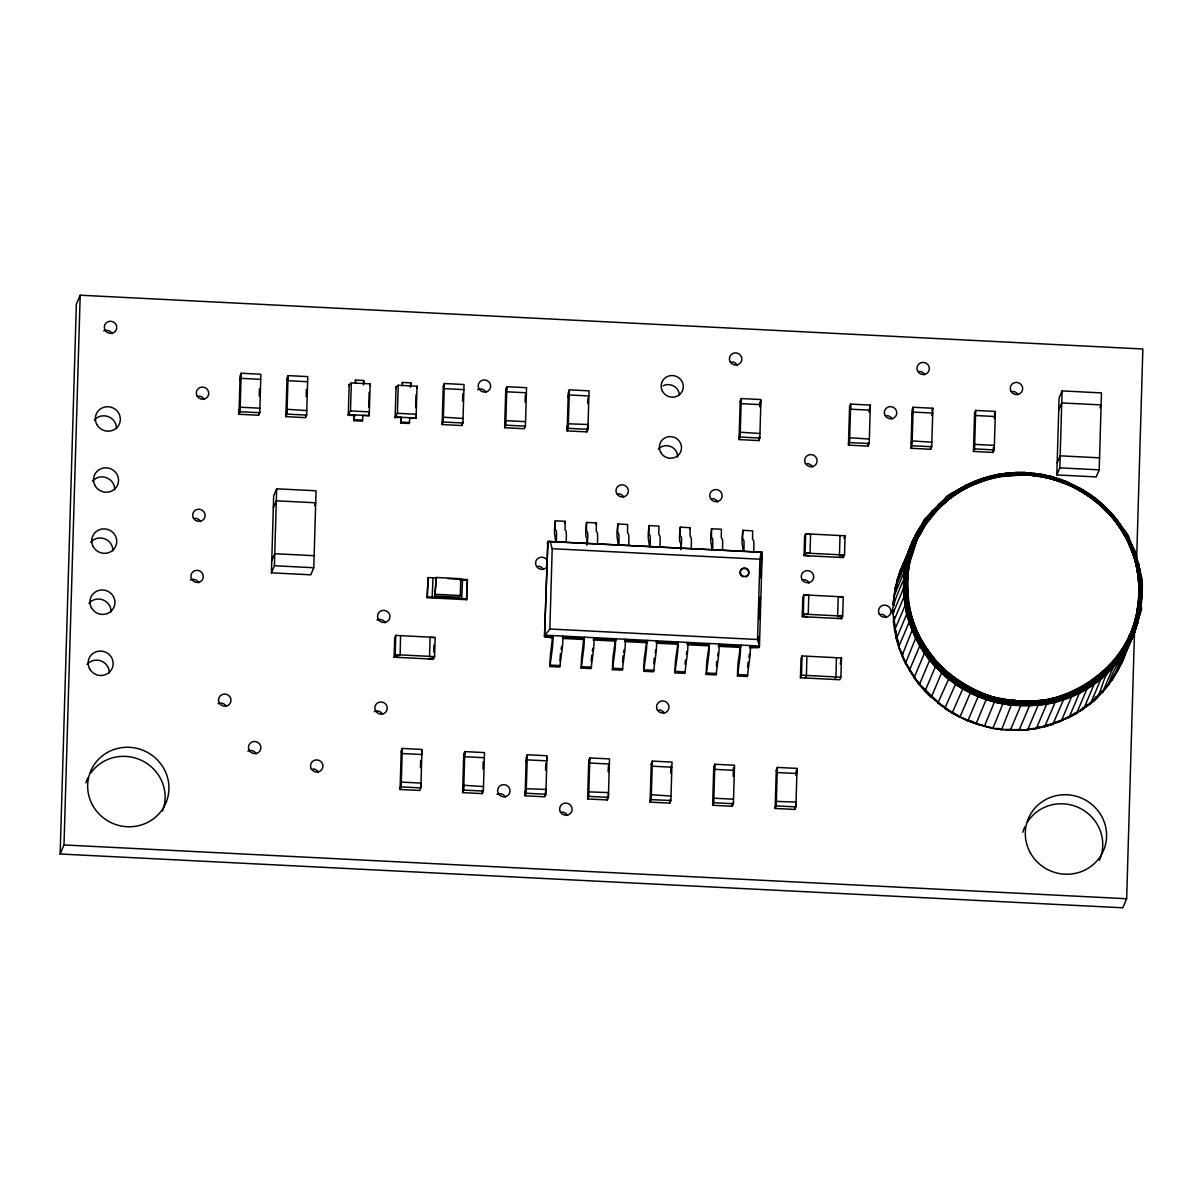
<?xml version="1.0" encoding="UTF-8"?>
<svg xmlns="http://www.w3.org/2000/svg" width="1203" height="1203" viewBox="0 0 1203 1203"><rect width="100%" height="100%" fill="white"/><g stroke="black" fill="none" stroke-linecap="round" stroke-linejoin="round"><path stroke-width="1.5" d="M1031.633 474.974L1038.354 475.666C1087.963 481.23 1135.286 526.989 1138.399 580.402C1149.527 667.319 1046.58 729.304 973.483 691.184C923.859 668.673 894.115 608.162 910.43 555.696C905.032 582.613 906.746 616.432 922.701 642.011C938.746 671.605 970.475 691.108 1000.55 699.605C977.152 696.432 950.581 680.056 937.212 661.921M1027.497 729.514L1036.279 728.567L1046.7 704.011L1046.415 701.214L1029.482 702.988L1029.377 705.95L1019.001 730.371L1027.723 729.71L1038.054 705.364L1037.978 702.402M1024.896 474.373L1024.776 472.493L1015.979 472.508L1016.355 474.343L1028.264 474.629L1013.001 474.584L1016.355 474.343M893.227 610.071C895.859 614.538 884.461 621.906 903.438 580.312L907.603 579.651M893.017 613.38L903.288 588.838L905.633 563.455L910.761 546.974L912.897 547.44L924.145 525.23L934.31 512.057L953.017 495.41L975.077 483.245L973.889 481.531L982.144 478.599L983.001 480.283L999.422 476.117L998.746 474.253L1007.452 473.14L1007.858 474.929L1001.633 475.802L1009.648 474.899M992.746 696.582C990.114 700.672 980.61 691.83 976.55 692.266C963.798 686.612 951.934 678.763 941.979 668.988C918.1 646.222 903.919 612.883 906.476 579.711M922.701 642.011C918.34 646.056 913.919 622.116 911.498 620.237C906.671 602.613 903.769 579.876 909.633 563.666M1139.767 587.365L1138.715 575.786L1139.737 587.38C1139.106 554.568 1122.474 523.425 1097.873 502.192C1081.452 489.997 1035.437 464.959 1091.106 497.17C1101.211 504.568 1115.091 517.245 1119.437 527.125C1100.61 499.816 1070.279 480.734 1037.377 476.132C998.896 469.32 959.167 483.801 934.235 513.696C927.302 523.26 919.949 528.869 915.724 540.523C909.423 540.628 903.137 617.71 906.972 579.635M1046.415 701.214C1105.362 693.139 1151.151 629.515 1137.346 572.372M1139.827 596.929L1139.752 588.583L1138.85 588.478M1138.399 580.402C1138.429 586.808 1143.662 590.929 1141.842 597.951C1137.557 595.154 1139.602 604.733 1139.346 605.771C1145.106 606.913 1137.978 616.643 1137.647 619.876M1134.549 630.432L1126.655 898.731L1122.805 907.799L60.15 854.01L76.345 304.269L80.195 295.201L1142.85 348.99L1136.655 559.139M60.15 854.01L64 844.942L80.195 295.201M238.991 414.268L240.119 375.802L241.201 373.246L260.886 374.238L259.758 412.719L258.675 415.276L238.991 414.268L240.074 411.727L241.201 373.246M259.246 396.028L259.457 388.81M271.412 572.823L273.667 495.862L276.675 488.794L316.058 490.779L313.788 567.741L310.78 574.808L271.412 572.823L274.404 565.741L276.675 488.794M285.863 416.644L287.006 378.163L288.088 375.622L307.773 376.614L306.63 415.095L305.562 417.636L285.863 416.644L286.946 414.103L288.088 375.622M306.179 396.599L306.389 389.381M354.178 415.531L348.268 415.23L349.186 384.554L351.336 382.885L370.193 383.847L369.216 415.667L362.93 415.351L362.389 421.125L354.013 420.689L354.569 414.93L354.013 420.689M348.268 415.23L350.509 410.93L351.336 382.885M355.502 383.261L355.592 380.058L363.968 380.479L363.862 383.682M363.456 384.885L363.562 381.441M368.719 407.08L369.156 392.404M409.817 417.727L409.261 423.486L400.9 423.065L401.456 417.291L395.14 417.606L396.058 386.915L398.223 385.261L417.065 386.223L416.088 418.042L409.426 418.328M395.14 417.606L397.396 413.306L398.223 385.261M400.9 423.065L401.05 417.907M394.118 657.184L394.689 637.951L395.772 635.395L435.155 637.395L434.584 656.627L433.501 659.169L394.118 657.184L395.201 654.627L395.772 635.395M402.388 385.637L402.479 382.434L410.84 382.855L410.749 386.058M410.328 387.261L410.84 382.855M400.088 789.469L401.216 750.988L402.298 748.446L421.982 749.439L420.855 787.905L419.772 790.461L400.088 789.469L401.17 786.912L402.298 748.446M415.652 407.622L416.027 394.779M420.449 767.619L420.659 760.401M420.764 786.988L420.99 783.108L401.306 782.1L400.238 787.98M421.832 750.928L421.727 754.522L402.043 753.529L402.148 749.92L401.306 751.905M447.802 578.598L467.486 579.59L466.553 599.68L427.185 597.68L428.103 577.59L436.719 578.026M427.185 597.68L428.103 577.59M433.035 577.846L432.103 597.936M434.96 596.011L436.178 577.47L460.779 578.718L460.283 595.545L459.561 597.244L434.96 596.011L436.178 577.47M433.712 652.176L433.907 645.184M442.133 424.554L443.275 386.073L444.358 383.531L464.042 384.524L462.914 423.005L461.832 425.546L442.133 424.554L443.215 422.012L444.358 383.531M461.832 425.546L461.922 422.343M462.553 400.9L462.764 393.682M466.553 599.68L467.065 582.192M462.599 792.627L463.726 754.146L464.809 751.604L484.493 752.597L483.365 791.078L482.283 793.619L462.599 792.627L463.681 790.085L464.809 751.604M482.283 793.619L482.373 790.416M483.004 768.973L483.215 761.755M504.643 427.712L505.786 389.246L506.869 386.689L526.553 387.697L525.425 426.163L524.343 428.719L504.643 427.712L505.726 425.17L506.869 386.689M525.109 402.268L525.335 395.05M525.109 795.784L526.237 757.319L527.32 754.762L547.004 755.77L545.876 794.236L544.794 796.792L525.109 795.784L526.177 793.243L527.32 754.762M749.92 647.921L758.867 647.47L759.469 646.041L762.221 552.252L547.876 541.41L544.508 636.613L551.921 637.891M545.576 770.341L545.786 763.123M762.221 552.252L761.183 552.237L759.92 559.215L757.559 639.515L759.469 646.041L545.109 635.199L549.846 629.004L552.207 548.703L550.147 541.561L547.876 541.41L544.508 636.613L552.508 637.019L553.109 635.605L552.959 640.597A9.474 0.827 -87.1 0 1 552.222 649.229L549.966 666.522L559.801 667.018L562.057 649.725A9.474 0.827 -87.1 0 0 562.809 641.109L562.959 636.101L562.357 637.515L583.756 638.598L584.357 637.184L584.207 642.191A9.474 0.827 -87.1 0 1 583.47 650.808L581.214 668.101L591.064 668.597L593.32 651.319A9.474 0.827 -87.1 0 0 594.056 642.688L594.207 637.68L593.605 639.094L615.996 640.237M546.854 757.243L546.748 760.852L527.049 759.86M549.966 666.522L550.147 660.402A9.444 0.827 -87.1 0 1 551.004 650.312L552.508 637.019M566.207 542.342L566.357 537.35A9.474 0.827 -87.1 0 0 566.042 531.2L565.004 529.515L565.154 521.335L555.305 520.839L555.154 529.019L556.207 530.703A9.474 0.827 -87.1 0 1 556.508 536.854L556.357 541.846M555.801 541.906L554.884 535.576A9.444 0.827 -87.1 0 1 554.523 528.358L555.305 520.839M567.154 430.885L568.297 392.404L569.38 389.862L589.064 390.855L587.921 429.336L586.838 431.877L567.154 430.885L568.237 428.328L569.38 389.862M586.838 431.877L586.944 428.674M587.681 403.622L587.951 397.922M581.214 668.101L581.395 661.996A9.444 0.827 -87.1 0 1 582.267 651.891L583.756 638.598M586.568 522.418L586.417 530.598L587.455 532.282A9.474 0.827 -87.1 0 1 587.756 538.433L587.019 544.839L587.109 538.688L586.132 537.155A9.444 0.827 -87.1 0 1 585.786 529.937L586.568 522.418L596.402 522.914L596.252 531.094L597.305 532.779A9.474 0.827 -87.1 0 1 597.605 538.944L597.47 543.921M587.605 798.957L588.748 760.476L589.831 757.935L609.515 758.928L608.387 797.409L607.304 799.95L587.605 798.957L588.688 796.401L589.831 757.935M607.304 799.95L607.395 796.747M608.132 771.694L608.417 765.995M608.297 796.491L608.523 792.597L588.718 791.875M612.462 669.68L612.643 663.575A9.444 0.827 -87.1 0 1 613.515 653.485L615.62 638.763L615.47 643.77A9.474 0.827 -87.1 0 1 614.718 652.402L612.462 669.68L622.312 670.176L624.568 652.898A9.474 0.827 -87.1 0 0 625.304 644.267L625.455 639.259L624.853 640.673M628.718 545.5L628.853 540.523A9.474 0.827 -87.1 0 0 628.552 534.358L627.515 532.688L627.665 524.493L617.816 523.997L617.665 532.177L618.703 533.861A9.474 0.827 -87.1 0 1 619.019 540.027L618.868 545.004M618.312 545.064L617.395 538.733A9.444 0.827 -87.1 0 1 617.034 531.531L617.816 523.997M643.725 671.259L643.906 665.154A9.444 0.827 -87.1 0 1 644.763 655.064L646.868 640.342L646.718 645.349A9.474 0.827 -87.1 0 1 645.981 653.981L643.725 671.259L653.575 671.755L655.815 654.477A9.474 0.827 -87.1 0 0 656.567 645.846L656.718 640.853L656.116 642.267M659.966 547.079L660.116 542.102A9.474 0.827 -87.1 0 0 659.815 535.936L658.763 534.267L658.913 526.087L649.064 525.576L648.928 533.771L649.966 535.44A9.474 0.827 -87.1 0 1 650.267 541.606L650.131 546.583M649.56 546.658L648.643 540.327A9.444 0.827 -87.1 0 1 648.282 533.109L649.064 525.576M650.116 802.115L651.259 763.649L652.342 761.093L672.026 762.085L670.883 800.566L669.815 803.123L650.116 802.115L651.199 799.574L652.342 761.093M669.815 803.123L669.906 799.905M670.688 773.063L670.898 766.236M674.973 672.838L675.154 666.733A9.444 0.827 -87.1 0 1 676.026 656.643L678.131 641.936L677.981 646.928A9.474 0.827 -87.1 0 1 677.229 655.56L674.973 672.838L684.823 673.334L687.078 656.056A9.474 0.827 -87.1 0 0 687.815 647.425L687.966 642.432L687.364 643.846M680.327 527.17L680.176 535.35L681.214 537.034A9.474 0.827 -87.1 0 1 681.53 543.185L680.778 549.591L680.868 543.44L679.906 541.906A9.444 0.827 -87.1 0 1 679.545 534.688L680.327 527.17L690.161 527.666L690.026 535.846L691.063 537.53A9.474 0.827 -87.1 0 1 691.364 543.681L691.229 548.673M706.236 674.432L706.417 668.312A9.444 0.827 -87.1 0 1 707.274 658.221L709.379 643.515L709.229 648.507A9.474 0.827 -87.1 0 1 708.492 657.139L706.236 674.432L716.071 674.928L718.326 657.635A9.474 0.827 -87.1 0 0 719.078 649.019L719.229 644.011L718.627 645.425M722.477 550.252L722.627 545.26A9.474 0.827 -87.1 0 0 722.311 539.109L721.274 537.425L721.424 529.245L711.574 528.749L711.424 536.929L712.477 538.613A9.474 0.827 -87.1 0 1 712.777 544.764L712.642 549.756M712.071 549.816L711.153 543.485A9.444 0.827 -87.1 0 1 710.793 536.267L711.574 528.749M712.627 805.288L713.77 766.807L714.853 764.251L734.537 765.258L733.394 803.724L732.311 806.281L712.627 805.288L713.71 802.732L714.853 764.251M739.063 439.576L740.191 401.11L741.274 398.554L760.958 399.561L759.83 438.027L758.747 440.584L739.063 439.576L740.146 437.035L741.274 398.554M732.311 806.281L732.416 803.078M733.198 776.221L733.454 767.8M737.484 676.011L737.665 669.906A9.444 0.827 -87.1 0 1 738.537 659.8L740.642 645.094L740.492 650.101A9.474 0.827 -87.1 0 1 739.74 658.718L737.484 676.011L747.334 676.507L749.589 659.214A9.474 0.827 -87.1 0 0 750.326 650.597L750.477 645.59L749.875 647.003M753.74 551.831L753.875 546.854A9.474 0.827 -87.1 0 0 753.574 540.688L752.537 539.004L752.672 530.824L742.837 530.328L742.687 538.508L743.725 540.192A9.474 0.827 -87.1 0 1 744.04 546.342L743.89 551.335M743.334 551.395L742.401 545.064A9.444 0.827 -87.1 0 1 742.056 537.846L742.837 530.328M758.747 440.584L758.837 437.366M759.875 402.103L759.74 406.915L760.807 401.035M759.198 636.207L758.867 647.47L750.371 647.034L750.973 645.62M759.694 619.319L760.356 596.823M760.913 578.057L761.574 555.545M775.138 808.446L776.266 769.965L777.349 767.424L797.048 768.416L795.905 806.897L794.822 809.439L775.138 808.446L776.221 805.905L777.349 767.424M794.822 809.439L794.927 806.236M795.83 805.98L796.055 802.085L776.236 801.378M800.431 677.755L801.003 658.507L802.085 655.966L841.453 657.951L840.897 677.199L839.814 679.74L800.431 677.755L801.514 675.199L802.085 655.966M802.236 616.673L802.807 597.425L803.875 594.884L843.258 596.868L842.686 616.116L841.604 618.658L802.236 616.673L803.318 614.116L803.875 594.884M804.04 555.591L804.596 536.343L805.679 533.801L845.062 535.786L844.491 555.034L843.408 557.575L804.04 555.591L805.108 553.034L805.679 533.801M840.265 663.996L841.453 657.951M841.604 618.658L841.709 615.154M848.446 445.125L849.589 406.644L850.671 404.088L870.355 405.095L869.213 443.561L868.13 446.118L848.446 445.125L849.529 442.569L850.671 404.088M868.13 446.118L868.235 442.915M869.183 410.84L870.355 405.095M910.957 448.283L912.085 409.802L913.167 407.261L932.866 408.253L931.723 446.734L930.641 449.275L910.957 448.283L912.039 445.742L913.167 407.261M930.641 449.275L930.746 446.072M973.468 451.441L974.595 412.975L975.678 410.418L995.377 411.426L994.234 449.892L993.152 452.448L973.468 451.441L974.55 448.899L975.678 410.418M993.152 452.448L993.422 447.351M994.264 418.494L995.212 412.9L995.107 416.509L975.422 415.516M1056.82 474.929L1059.091 397.982L1062.099 390.9L1101.467 392.9L1099.196 469.847L1096.189 476.929L1056.82 474.929L1059.828 467.862L1062.099 390.9M1018.761 729.589L1010.234 730.326L1020.655 705.935C1020.881 705.108 1020.881 704.236 1020.926 703.379C1001.798 701.665 981.031 696.612 963.964 686.101C926.295 664.221 902.37 620.357 906.355 576.718M1041.873 700.176L1041.948 701.65L1019.287 702.883L992.295 698.026L984.46 695.785L984.851 694.011M1031.121 702.913C1088.264 701.815 1139.797 651.846 1139.677 594.222M1050.279 478.102L1050.655 476.373L1042.054 474.463L1041.903 476.253L1060.264 481.2M349.126 385.892L349.186 384.554M396.013 388.253L396.058 386.915M1139.467 600.628L1139.677 595.545M1139.827 592.162L1139.752 588.583M893.092 604.763L895.513 588.162L900.055 571.741L913.588 539.305L917.633 531.606L919.829 532.343M912.897 547.44L908.295 563.425L905.874 563.29L904.31 571.741L893.889 596.192L893.528 605.079M1029.151 475.245C1030.415 472.057 1043.888 476.538 1045.527 477.591M895.573 630.522L894.626 630.372L893.453 621.71L903.784 597.365L906.476 596.628M894.867 593.305L895.303 587.801L905.874 563.29M1139.707 615.004C1139.482 607.966 1146.94 573.32 1137.752 572.327M370.103 385.607L370.193 383.847M416.975 387.983L417.065 386.223M1070.76 694.086L1071.527 696.868L1061.181 721.229L1044.685 726.732L1055.136 702.326L1054.7 699.424M906.46 662.658C900.07 654.612 897.107 641.064 894.566 630.192L904.912 605.846L907.573 604.944M898.009 580.237L897.348 579.56L910.761 546.974M1087.617 683.515C1076.249 693.093 1057.693 699.379 1041.948 701.65C1069.256 698.071 1095.106 684.312 1113.121 663.47C1121.407 651.906 1135.722 633.951 1134.805 620.357M1128.715 644.357L1137.677 623.259L1135.542 621.981M1140.249 572.372L1138.7 564.132L1136.549 564.177L1131.301 548.162L1124.489 534.373M1132.354 628.011L1133.391 628.718L1135.767 620.793M895.709 588.297L899.994 571.5L913.663 539.215L916.085 539.771M909.288 613.154L906.656 614.237L896.385 638.748M1137.286 567.741C1128.67 525.846 1094.519 491.08 1053.633 479.426C1067.768 481.636 1084.64 491.726 1096.625 501.726M1138.7 564.132L1136.128 555.771L1134.218 556.087M1112.264 678.312L1121.437 663.515L1135.015 631.319L1132.94 629.891M1007.482 701.665C1009.407 699.845 1016.445 698.462 1017.076 701.981C964.716 696.477 1021.407 703.078 1025.392 702.462C1038.941 701.89 1054.039 700.086 1065.708 694.266M1101.362 691.274L1102.745 691.89L1108.264 685.274L1117.602 671.079L1135.03 631.214M911.618 621.244L909.032 622.507L898.686 646.853L902.942 654.913M1050.144 700.161L1049.963 698.778M1126.264 644.507L1125.782 642.673M1007.528 473.29C961.438 477.606 919.919 511.425 907.092 556.087L907.137 556.342M1137.482 622.883C1132.188 645.846 1114.685 662.778 1108.264 685.274L1107.377 685.184L1111.286 679.68M914.521 629.169L912.009 630.583L902.295 655.064M1122.474 650.206C1109.256 665.364 1126.504 651.936 1121.707 649.605M1045.678 476.794L1069.437 484.674M1102.444 691.875L1113.121 678.432L1123.527 653.996L1121.692 652.101M908.325 571.62C901.934 600.011 910.024 547.515 913.964 548.192M906.776 579.651L907.694 571.56M992.986 727.334L992.896 728.401L1001.603 729.635L1012.4 702.311M1037.377 476.132L1037.452 475.245M1138.715 596.553L1137.091 612.643L1132.745 628.177M1139.797 596.823L1139.091 605.049L1138.805 580.402M1139.617 596.718L1135.873 620.974M893.167 604.868L893.889 596.192M893.799 605.169L894.415 598.432M894.13 605.244L894.43 601.891M907.197 571.605L904.461 571.666L903.784 597.365M906.145 579.936L908.295 563.425M1141.842 597.951L1141.136 606.628L1139.752 609.876M1118.595 660.928L1116.865 658.883M905.603 662.928L915.573 638.447L918.024 636.868M1127.812 540.463C1133.933 540.764 1120.925 524.313 1118.158 524.538M1105.136 671.83L1107.331 669.53L1106.565 668.402M1105.722 671.274L1107.226 673.575C1101.346 681.695 1100.79 701.033 1089.497 703.169M1041.978 701.349C1031.873 703.514 1025.813 702.071 1017.167 700.958M749.559 653.906L748.913 657.439M1094.309 678.928C1094.925 682.537 1103.422 675.665 1100.64 673.875M1090.444 703.68L1100.835 679.259L1099.467 676.838M926.671 651.455L924.4 653.349L914.054 677.77L914.866 677.53L913.017 674.642M1017.046 702.146L1033.723 701.86M718.266 652.567L717.665 655.861M1086.715 685.936L1088.023 684.236M907.513 571.575L909.002 563.575M1137.993 604.583L1135.662 620.718M1139.061 604.929L1137.782 613.079L1136.685 612.522M905.844 662.868L919.318 684.748L929.618 660.297L931.769 658.267M893.949 596.402L895.303 587.801M895.137 593.425L895.694 590.087M1003.934 701.078L992.926 728.416L967.768 720.973L952.144 713.063L963.964 686.101M1054.445 699.484C1059.572 695.875 1079.963 694.672 1080.595 687.62M1052.475 723.589L1069.016 717.635L1079.347 693.274L1078.414 690.567M561.124 649.379L561.666 646.507M592.372 650.958L592.914 648.101M623.635 652.537L624.162 649.68M655.154 652.688L655.695 649.831M686.402 654.282L686.943 651.409M1025.347 702.702L1017.001 702.372M937.363 664.703L935.317 666.868L924.972 691.304L938.325 702.672M1073.693 692.582L1073.287 691.214M1102.414 506.583C1105.647 512.237 1124.76 527.485 1109.903 511.516C1097.316 500.794 1080.865 489.065 1063.031 482.238L1072.354 486.147M1065.678 696.056L1065.858 694.672M1110.143 514.448L1100.82 505.2M1058.505 480.538L1059.046 478.764L1067.241 481.847L1082.865 489.741L1103.753 505.38M1058.174 698.236L1057.933 696.793M908.821 563.575L916.4 540.523L924.069 526.297M1137.271 612.703L1132.91 628.252L1126.309 643.004M1135.166 623.274L1137.903 612.071M895.363 588.026L897.348 579.56M895.979 588.432L896.791 585.154M910.295 555.35C905.874 553.169 907.859 561.395 906.085 563.245C902.085 582.733 903.318 603.214 909.468 622.131C921.107 658.086 950.761 687.229 986.565 699.048C1022.129 711.138 1063.272 705.755 1093.963 683.89C1110.143 672.417 1123.256 656.748 1131.587 638.733C1131.076 638.222 1130.414 637.876 1129.752 637.56M1137.542 613.906L1139.512 614.658L1135.015 631.319M1137.677 623.259L1139.512 614.658M995.558 699.229L984.385 726.296L992.911 727.95M945.678 502.313C935.543 510.012 926.295 521.576 919.799 533.215C906.024 563.26 904.461 569.831 919.573 532.824C933.648 506.027 959.904 487.08 988.385 479.395C1039.136 467.14 967.047 482.027 964.986 487.801C959.483 492.448 939.618 501.501 939.754 507.801M982.761 725.589L975.994 723.965L987.332 696.793M1033.663 702.492L1050.159 699.935L1066.008 695.244M956.746 681.469L944.761 708.402L959.829 717.274L971.498 690.206M910.205 555.786C912.836 543.936 919.212 537.019 924.611 526.598M1133.196 628.432L1135.542 620.643M1061.753 481.365L1061.467 482.192M897.333 579.666L899.994 571.5M1126.895 647.8L1124.249 655.83L1127.331 647.605M1127.256 647.695L1121.016 663.65L1113.437 676.958M992.4 697.725L1017.091 701.8M1082.865 489.741L1081.873 491.23M986.34 699.635L1011.949 705.274L1029.407 705.815M1075.181 485.546L1074.339 487.125M916.776 540.658L909.423 563.636L907.378 579.635L907.709 595.816L906.581 596.162L906.115 587.996M1067.211 481.907L1066.535 483.546M1133.061 628.342L1122.61 650.402M1133.286 628.522L1126.76 643.545M1133.391 628.658L1130.339 636.252L1129.331 635.455M973.032 721.815L968.174 719.995L967.768 720.973L978.385 695.981M899.994 571.605L906.325 557.591M900.836 570.327L902.776 565.636M910.551 547.004L922.22 524.358L924.145 525.23M901.032 570.508L902.972 565.816M901.288 570.688L902.581 567.575M1050.595 476.734C992.34 460.042 924.415 495.711 908.716 555.019C891.618 610.853 924.866 674.342 978.656 695.334L979.302 693.785M1123.677 655.8C1118.023 667.725 1122.008 665.169 1124.685 655.665M1120.745 663.635L1123.993 655.83M241.051 374.734L239.983 380.599M240.946 378.343L260.63 379.336M239.126 409.456L239.141 412.779L239.983 410.809M240.089 407.2L259.773 408.193M258.825 413.787L259.668 411.802M287.081 379.08L287.923 377.11L287.818 380.719L307.502 381.712M286.028 415.155L287.096 409.291L306.66 410.569M305.712 416.163L306.554 414.178M273.322 507.892L276.329 500.809L315.697 502.809L314.494 505.636M271.758 560.793L274.765 553.711L314.133 555.711M355.186 381.02L355.592 380.058M402.073 383.396L402.479 382.434M443.366 386.99L444.193 385.02L444.087 388.629L463.787 389.622M442.298 423.065L443.366 417.2L462.929 418.479M461.982 424.073L462.824 422.088M400.569 635.936L400.133 654.883L396.313 654.973L395.471 656.958L399.05 657.424M506.704 388.178L505.636 394.058M506.598 391.787L526.297 392.779M504.794 422.915L504.809 426.238L505.651 424.253M505.756 420.644L525.44 421.636M524.493 427.23L525.335 425.245M460.057 580.417L460.779 578.718M428.584 658.928L432.388 658.823L433.23 656.853L429.546 656.658L430.103 637.425L433.802 637.605M467.486 579.59L467.125 580.432L462.193 580.192L462.553 579.335L461.636 599.425M569.214 391.336L568.147 397.216M569.109 394.945L588.793 395.952M567.305 426.073L567.32 429.396L568.162 427.411M568.267 423.802L588.072 424.524L587.004 430.388M463.817 755.063L464.659 753.093L464.553 756.702L484.238 757.695M564.553 522.749L565.154 521.335M462.749 791.138L463.817 785.273L483.38 786.551M586.523 544.809L587.124 543.395M595.801 524.328L596.402 522.914M482.433 792.145L483.275 790.16M527.17 756.251L526.102 762.131M525.245 790.988L525.26 794.311L526.102 792.326M526.207 788.717L546.012 789.424L544.944 795.303M740.281 402.028L741.123 400.043L741.018 403.652L760.702 404.644M588.823 761.394L589.665 759.409M589.56 763.018L609.259 764.025M689.56 529.079L690.161 527.666M739.213 438.103L740.281 432.223L759.845 433.501M587.771 797.469L588.613 795.484M758.898 439.095L759.74 437.11M651.334 764.567L652.176 762.582L652.071 766.191L671.755 767.183M650.282 800.627L651.349 794.762L670.913 796.04M719.725 644.041L719.123 645.455L740.522 646.537L741.123 645.124M849.664 407.561L850.506 405.576L850.401 409.185L870.085 410.178M848.611 443.636L849.679 437.757L869.243 439.035M714.687 765.74L713.62 771.619M714.582 769.349L734.266 770.341M870.19 406.584L869.122 412.449M808.957 555.831L805.378 555.365L806.221 553.38L810.04 553.29L810.596 534.042L806.792 534.147M712.777 800.476L712.793 803.799L713.62 801.815M713.74 798.206L733.424 799.198M840.01 535.831L839.453 555.064L843.138 555.245L842.295 557.23L838.491 557.335M807.153 616.913L803.589 616.447L804.431 614.462L808.236 614.372L808.807 595.124L804.987 595.229M843.98 538.342L845.062 535.786M732.477 804.792L733.319 802.807M806.882 656.492L806.431 675.454L805.348 677.996M911.949 414.614L913.032 412.073L932.716 413.065L931.754 415.336M836.686 618.417L840.506 618.312L841.333 616.327L837.649 616.147L838.22 596.914L841.905 597.094M911.092 443.471L912.175 440.93L931.754 442.208M776.356 770.882L777.198 768.912M777.093 772.521L796.777 773.514L796.882 769.905L796.04 771.89M931.784 410.809L932.866 408.253M836.416 657.981L835.965 676.943L834.882 679.484M775.288 806.957L776.13 804.972M797.048 768.416L795.935 775.499M919.062 530.959C921.378 528.884 923.739 513.711 928.972 518.448M930.13 515.876L932.265 510.929L934.31 512.057M974.686 413.892L975.528 411.907M974.565 444.373L994.264 445.366M973.618 449.967L974.46 447.982M994.295 413.967L995.377 411.426M993.317 450.96L994.144 448.975M922.069 644.312L919.709 646.041L909.378 670.402L919.573 684.672L931.799 697.018M1058.73 409.997L1061.738 402.93L1101.106 404.915L1099.918 407.757M949.889 676.342L937.784 703.184L959.934 717.138M1057.166 462.914L1060.174 455.832L1099.557 457.817M1052.866 724.221L1063.437 699.89L1062.835 697.048M1069.016 717.635L1076.535 713.484L1086.865 689.124L1085.783 686.507M1044.264 725.995L1044.745 726.732L1036.144 728.462L1060.79 721.063L1083.708 708.793L1094.038 684.447L1092.82 681.921M1102.745 691.89L1113.151 667.454L1123.497 653.725M977.167 690.883L976.58 692.206L973.483 691.184M969.016 688.582L969.708 687.244M958.701 492.689C949.393 495.23 939.904 506.598 932.716 513.876C930.19 514.508 904.37 557.5 920.536 533.53M920.34 533.425C904.791 559.425 904.867 592.538 911.498 620.237M1129.527 635.56C1130.745 637.154 1097.286 687.349 1117.136 656.221M927.062 648.973C929.814 654.237 948.445 681.319 955.633 678.477M904.175 564.658L903.438 564.072L906.37 557.861M903.618 564.252L906.671 558.237M1116.64 671.094L1118.925 666.582M1116.925 671.169L1119.993 665.139M1117.181 671.214L1121.211 663.635M948.205 674.567L949.107 673.379M1050.61 476.343L1059.031 478.854M962.52 683.109L961.783 684.327L953.167 678.883M943.408 670.748L941.498 673.033L931.182 697.469L924.987 691.229M1076.61 488.944L1077.076 488.147L1069.482 484.568M919.573 532.824L928.37 519.516L929.182 519.967M920.145 533.35C932.145 512.252 950.52 494.448 973.032 484.989M1126.459 643.109L1117.752 656.763M1122.64 650.552L1126.76 643.485M907.092 556.087L908.851 553.169M1123.542 653.876L1127.888 646.462L1126.008 644.988M1113.151 676.868L1115.767 672.537M1001.603 729.635L994.61 728.416M1024.745 472.478L1050.625 476.523L1067.151 482.057L1090.068 494.568L1097.271 499.651L1095.948 500.989M942.957 667.86C941.468 672.266 928.701 656.206 931.904 655.62M1020.866 474.358L1029.151 474.418M924.235 526.388L928.836 519.741M1107.647 685.289L1112.805 678.462M1089.091 495.862L1090.234 494.403M908.851 611.319L909.273 612.327L910.596 611.786M1007.452 473.14L1016.069 472.463M1018.851 730.101L1027.723 729.71M1090.67 497.726L1091.286 497.019L1092.67 498.448M909.273 612.327L907.633 604.282L908.972 603.831M1004.159 475.08L995.964 476.508L996.355 477.426M930.911 656.477C926.911 650.958 917.588 640.793 918.866 634.763M934.235 513.696L933.468 513.185L923.468 526.177M928.505 519.576L939.287 507.41M903.288 588.838L905.994 588.282M1117.301 656.357C1104.414 674.011 1086.58 687.966 1066.053 695.62M932.4 510.914L926.821 517.47M932.791 511.019C862.34 584.853 930.836 712.702 1029.497 705.033C1075.211 704.131 1119.076 674.056 1134.624 630.748C1142.489 609.5 1143.707 585.966 1138.294 563.981C1135.241 560.989 1137.121 546.854 1131.301 548.162M1118.61 660.808L1107.241 673.454M1104.399 689.199L1089.978 703.529M988.385 479.395L987.919 478.493L996.144 476.734M1097.211 502.809L1097.873 502.147L1091.241 497.034M1061.181 721.229L1060.475 720.597L1065.121 718.462M968.61 486.223L983.001 480.283M967.423 486.764L966.069 485.125L974.084 481.606M936.46 662.627L935.693 662.883M1076.474 713.544L1075.437 712.657M1112.534 662.943L1100.91 674.206M1107.106 669.018C1137.873 638.447 1147.767 588.478 1130.76 548.899M1107.331 669.53L1112.88 663.439M1083.647 708.868L1076.068 713.364M946.37 500.508C938.46 496.974 965.107 487.816 966.28 485.185M940.701 505.501L928.37 519.516M932.205 511.004L944.851 499.17M1101.963 691.665L1093.542 699.996M1102.625 691.905C1096.58 696.958 1089.662 706.702 1082.52 708.041M1102.82 691.815L1096.82 698.011L1095.211 697.048M917.844 635.334L916.37 633.425M938.926 507.2L945.393 502.027M915.558 627.289C910.836 630.718 910.13 606.071 907.994 604.056M1106.715 668.552L1087.843 683.875L1065.918 694.883M1107.211 669.154L1094.895 679.906L1081.076 688.958M1101.346 675.018L1118.023 657.184M944.581 499.14L938.129 504.884L940.114 506.057M1107.196 673.289C1088.775 691.59 1063.768 702.597 1038.054 705.364M1100.835 679.259L1113.151 667.454L1111.527 665.274M1108.474 512.628L1109.903 511.516M1109.106 514.267L1109.903 513.726L1103.888 507.861M926.37 649.455L921.724 642.643M931.573 697.199L944.956 708.236M1101.031 674.372L1087.933 684.056L1073.527 691.8M944.686 499.125L951.633 493.997L953.017 495.41M1100.82 678.943L1079.362 693.154M1085.452 706.251L1088.144 704.191M1088.399 704.402L1077.302 712.251M1090.504 703.605L1083.211 708.702M956.505 493.2L945.002 501.726M957.919 492.222L967.092 487.05M958.46 492.358L945.257 501.892L933.468 513.185M1087.723 683.695L1094.429 679.109M1088.174 684.808L1094.956 680.116M960.054 490.824L958.791 489.335L951.633 493.997M1109.767 513.771C1114.053 516.433 1140.444 562.628 1124.474 533.846M980.61 481.922C974.204 484.328 953.272 491.14 952.009 497.275M958.235 492.102L965.302 487.967M966.069 485.125L958.791 489.335M1068.219 717.048L1075.662 712.943M1075.873 713.168L1060.64 720.868M1119.166 525.876L1123.752 533.019L1125.647 532.343M965.137 487.816L988.129 478.719M1080.7 687.8C1051.557 703.514 1015.783 705.635 984.776 694.206M906.686 596.056L907.633 604.282M1079.362 692.958L1055.166 702.191M959.122 491.395L958.129 492.012M972.941 484.809L988.325 479.2M1073.587 691.981L1058.144 697.605M1054.069 722.988L1058.881 721.198M1000.024 476.132L980.024 481.08L996.295 477.23M909.949 670.417L905.242 662.793M1130.955 548.839C1121.843 526.779 1137.662 557.41 1133.527 556.583M991.122 477.907L990.43 476.177L982.144 478.599M1044.384 726.266L1052.61 723.86M1044.595 726.642L1053.106 724.236M988.189 478.854L1004.34 475.456M1050.054 699.184L1058.054 697.214M1058.174 697.785L1041.978 701.199M998.881 474.343L990.43 476.177M1046.7 704.011L1055.181 701.996M1035.873 727.8L1039.227 727.078M1035.963 728.086L1039.332 727.364M906.476 587.816L907.468 587.726M987.964 478.493L991.392 477.847M1135.722 564.418L1136.805 564.402M996.249 477.05L1020.896 474.929M1050.099 699.394L1025.422 701.92L1000.64 699.229M1046.715 703.815L1029.377 705.95M1027.362 729.003L1030.76 728.522M1027.422 729.289L1034.264 728.326M1027.678 729.77L1036.324 728.507M1012.64 475.185L1012.52 474.358L1004.129 475.11L1009.422 474.764M1004.37 475.636L1029.151 475.035L1045.572 477.396M1041.933 700.597L1017.136 701.394L992.625 697.003M1120.805 525.019L1115.602 518.072M1007.392 473.05C1017.136 472.839 1029.422 471.32 1036.67 475.486M1038.129 705.018L1011.994 705.138L994.746 702.131M1022.249 729.65L1006.685 729.589M1139.361 580.703L1141.572 581.004L1140.384 572.448M1020.761 473.967L1012.43 474.238L1037.437 475.576L1053.678 479.23L1069.317 484.959M1132.97 547.711L1129.722 539.891M1020.881 474.523L1037.422 475.741M350.509 410.93L369.366 411.892L369.216 415.667L348.299 414.614M397.396 413.306L416.238 414.253L416.088 418.042L395.17 416.975M240.074 411.727L259.758 412.719M286.946 414.103L306.63 415.095M443.215 422.012L462.914 423.005M505.726 425.17L525.425 426.163M568.237 428.328L587.921 429.336M740.146 437.035L759.83 438.027M849.529 442.569L869.213 443.561M912.039 445.742L931.723 446.734M974.55 448.899L994.234 449.892M354.434 419.727L362.795 420.163M401.306 422.103L409.682 422.524M1059.828 467.862L1099.196 469.847M805.108 553.034L844.491 555.034M550.147 541.561L761.183 552.237M552.207 548.703L759.92 559.215M274.404 565.741L313.788 567.741M435.681 594.312L460.283 595.545M803.318 614.116L842.686 616.116M427.546 596.838L466.914 598.823M549.846 629.004L757.559 639.515M625.319 640.703L647.71 641.831M657.033 642.312L677.56 643.349M686.883 643.816L709.274 644.958M563.124 638.462L583.681 639.5M593.019 639.981L615.425 641.109M624.763 641.575L647.184 642.718M656.522 643.184L677.063 644.222M688.281 644.793L708.823 645.831M718.161 646.312L740.582 647.44M395.201 654.627L434.584 656.627M801.514 675.199L840.897 677.199M550.568 665.094L560.403 665.605M581.816 666.688L591.665 667.184M613.064 668.266L622.913 668.763M644.327 669.845L654.176 670.342M675.575 671.424L685.424 671.921M706.838 673.003L716.672 673.515M738.086 674.597L747.935 675.094M401.17 786.912L420.855 787.905M463.681 790.085L483.365 791.078M526.177 793.243L545.876 794.236M588.688 796.401L608.387 797.409M651.199 799.574L670.883 800.566M713.71 802.732L733.394 803.724M776.221 805.905L795.905 806.897M64 844.942L1126.655 898.731M1003.242 729.559L1018.941 730.356M1001.513 729.589L1010.129 729.559M893.438 621.816L894.461 622.116L894.175 617.064M1134.249 556.433L1139.467 580.523M1040.174 475.922L1061.377 481.546M1038.354 475.666L1029.091 474.328L1012.52 474.358M1042.129 474.493L1033.512 473.38M1041.903 476.253L1039.678 475.937L1053.783 478.749M1012.039 704.943C985.889 702.101 960.656 691.139 941.573 672.913M998.084 728.416L1001.513 728.928M996.355 728.447L1001.497 729.213M1008.806 700.898L992.505 697.394L969.302 687.996M992.956 728.356L976.024 723.815M1045.633 477.035L1053.723 479.08M1000.55 699.605L976.746 691.83L961.979 683.981M1136.128 555.771C1129.181 534.974 1115.016 514.027 1097.046 499.786M992.565 697.199L976.896 691.469M1058.926 479.2L1067.076 482.253M978.656 695.334C1034.114 720.041 1106.549 694.717 1131.151 638.357C1157.948 583.064 1129.903 511.636 1074.986 485.877M986.475 699.304L970.31 692.597M968.054 720.296L974.55 722.732M967.949 720.552L974.46 723.003M974.4 723.214L961.513 717.86M984.701 694.417L969.498 687.635L955.393 678.823M984.385 695.259L961.904 684.116M978.189 696.432C951.513 684.988 928.746 664.267 915.784 638.191M961.738 717.409L966.475 719.574M977.077 691.078L962.4 683.289M892.957 613.184L896.521 638.808M952.55 712.537L958.641 715.86M1076.956 488.343L1084.249 492.418M969.407 687.815L948.701 673.875M1139.858 588.628L1139.286 580.447M955.182 683.86L962.535 688.582M948.19 709.725L942.49 705.77M944.776 708.341L952.19 713.078M962.069 683.815C941.092 670.537 924.205 650.643 915.152 627.455M1120.143 526.809L1129.467 543.906M942.701 705.514L945.468 707.59M945.092 708.071L925.257 691.214M1124.534 533.846L1114.88 520.252M955.513 678.642C931.062 660.973 913.694 633.68 908.746 603.861M948.37 674.312L954.836 679.65M948.114 678.748L935.393 666.748M935.949 700.161L923.693 688.116M1097.677 502.298L1103.978 507.786M942.656 668.161L948.836 673.71M942.16 668.733L948.295 674.417M942.37 668.462L931.242 656.146M929.678 660.176L935.317 666.868M921.152 685.71L925.678 690.913M919.272 684.642L925.107 691.289M936.881 662.206L922.325 642.222M1114.068 519.064L1116.444 522.237M924.475 653.229L929.618 660.297M917.964 681.65L920.024 684.402M914.069 677.695L919.318 684.748M1141.993 589.425L1141.512 580.914M931.002 656.387L918.115 635.154L912.385 619.756M919.784 645.936L924.4 653.349M914.385 677.755L905.408 662.943L898.686 646.853M1119.752 526.944L1131.692 548.688L1136.985 566.011M919.709 646.041L912.22 630.342M921.844 642.552L911.844 619.981M915.573 638.447L906.656 614.237L903.528 588.643M901.664 654.928L905.288 662.928M1127.647 541.35L1134.098 556.448M914.506 627.801L917.739 635.425M909.257 622.267L912.085 630.477M914.791 627.635L909.799 612.011L907.288 595.876M906.882 614.011L909.107 622.387M897.303 638.823L899.182 645.364M899.348 647.034L895.258 630.507M896.325 638.598L898.882 647.049M1133.918 556.478L1136.309 564.327M1138.489 564.012L1140.444 572.613M1136.549 564.177L1138.444 572.493L1136.7 564.342M906.731 614.131L904.009 597.154M896.265 633.846L896.957 637.169M896.731 638.838L893.573 616.944M1136.128 564.342L1137.948 572.327M547.275 542.824L547.921 545.967M1137.572 569.35L1138.429 574.177M1138.098 572.327L1139.151 580.417M908.16 603.996L906.836 587.756M893.844 617.004L894.13 622.086M893.453 618.568L893.649 621.981M906.34 587.861L906.611 596.102M547.139 566.598A6.286 6.09 23 0 1 537.651 567.741A6.286 6.09 23 0 1 537.936 558.387A6.286 6.09 23 0 1 547.32 560.478M1022.881 832.205A40.842 39.564 23 0 1 1024.851 826.807M1027.497 821.92A40.842 39.564 23 0 1 1080.941 808.747A40.842 39.564 23 0 1 1099.347 860.295M85.804 782.912A40.842 39.564 23 0 1 88.03 777.649M90.872 772.943A40.842 39.564 23 0 1 143.262 761.273A40.842 39.564 23 0 1 162.45 811.078M247.863 751.153A6.286 6.09 23 0 1 256.329 753.83M313.066 768.928A6.286 6.09 23 0 1 318.389 772.266M562.207 812.13A6.286 6.09 23 0 1 567.53 815.454M659.109 709.981A6.286 6.09 23 0 1 664.432 713.304M198.856 396.118A6.286 6.09 23 0 1 204.179 399.441M195.247 518.282A6.286 6.09 23 0 1 200.57 521.606M217.954 703.77A6.286 6.09 23 0 1 226.42 706.432M190.3 580.011A6.286 6.09 23 0 1 198.766 582.688M538.147 566.222A6.286 6.09 23 0 1 543.47 569.545M103.729 330.945A6.286 6.09 23 0 1 112.21 333.607M731.98 361.923A6.286 6.09 23 0 1 737.304 365.246M374.223 711.68A6.286 6.09 23 0 1 382.704 714.341M376.93 620.056A6.286 6.09 23 0 1 385.396 622.718M807.228 463.606A6.286 6.09 23 0 1 812.551 466.929M618.537 493.816A6.286 6.09 23 0 1 623.861 497.155M881.047 614.162A6.286 6.09 23 0 1 886.37 617.485M712.296 498.568A6.286 6.09 23 0 1 717.62 501.892M886.897 415.636A6.286 6.09 23 0 1 892.22 418.975M1012.821 391.426A6.286 6.09 23 0 1 1018.144 394.764M477.621 389.637A6.286 6.09 23 0 1 486.087 392.298M919.498 371.411A6.286 6.09 23 0 1 924.821 374.734M803.815 579.666A6.286 6.09 23 0 1 809.138 582.989M496.989 794.356A6.286 6.09 23 0 1 505.471 797.018M94.285 420.103A12.571 12.165 23 0 1 116.511 428.644M92.481 481.185A12.571 12.165 23 0 1 114.706 489.726M90.691 542.267A12.571 12.165 23 0 1 112.902 550.809M88.887 603.35A12.571 12.165 23 0 1 111.112 611.891M87.082 664.432A12.571 12.165 23 0 1 109.308 672.973M663.124 385.757A11.128 10.782 23 0 1 679.409 394.569M658.297 449.125A11.128 10.782 23 0 1 677.665 457.05M741.183 575.62A4.376 4.241 23 0 1 741.965 569.154A4.376 4.241 23 0 1 748.356 571.169A4.376 4.241 23 0 1 745.364 576.929M743.108 576.823A4.376 4.241 23 0 1 742.071 576.342M653.815 663.74A9.444 0.827 -87.1 0 1 654.237 658.252M622.568 662.161A9.444 0.827 -87.1 0 1 623.079 655.891M685.124 664.357A9.444 0.827 -87.1 0 1 685.499 659.83M747.634 667.515A9.444 0.827 -87.1 0 1 748.086 662.221M716.386 665.936A9.444 0.827 -87.1 0 1 716.747 661.409M591.274 661.53A9.444 0.827 -87.1 0 1 591.726 655.094M559.981 660.898A9.444 0.827 -87.1 0 1 560.478 653.5M904.882 579.921C900.115 644.387 956.911 703.259 1020.881 704.236C1081.061 708.326 1139.046 658.477 1140.895 597.56C1145.647 533.094 1088.85 474.223 1024.881 473.245C964.701 469.155 906.716 519.004 904.882 579.921M905.288 579.906C900.551 644.161 957.152 702.838 1020.911 703.815C1080.895 707.89 1138.685 658.206 1140.519 597.5C1145.256 533.245 1088.655 474.553 1024.896 473.591C964.911 469.516 907.122 519.2 905.288 579.906M905.709 579.906C900.987 643.936 957.393 702.417 1020.926 703.379C1080.7 707.439 1138.279 657.936 1140.113 597.44C1144.835 533.41 1088.444 474.929 1024.896 473.967C965.122 469.907 907.543 519.41 905.709 579.906M91.443 607.756A12.571 12.165 23 0 0 113.097 608.853A12.571 12.165 23 0 0 102.811 589.981A12.571 12.165 23 0 0 91.443 607.756M1030.174 852.551A40.842 39.564 23 0 0 1100.55 856.115A40.842 39.564 23 0 0 1067.106 794.777A40.842 39.564 23 0 0 1030.174 852.551M92.526 805.093A40.842 39.564 23 0 0 162.901 808.657A40.842 39.564 23 0 0 129.473 747.319A40.842 39.564 23 0 0 92.526 805.093M249.171 750.326A6.286 6.09 23 0 0 259.998 750.867A6.286 6.09 23 0 0 254.856 741.439A6.286 6.09 23 0 0 249.171 750.326M311.231 768.762A6.286 6.09 23 0 0 322.058 769.303A6.286 6.09 23 0 0 316.915 759.875A6.286 6.09 23 0 0 311.231 768.762M560.357 811.95A6.286 6.09 23 0 0 571.184 812.506A6.286 6.09 23 0 0 566.042 803.063A6.286 6.09 23 0 0 560.357 811.95M657.274 709.8A6.286 6.09 23 0 0 668.101 710.356A6.286 6.09 23 0 0 662.958 700.913A6.286 6.09 23 0 0 657.274 709.8M197.006 395.937A6.286 6.09 23 0 0 207.833 396.494A6.286 6.09 23 0 0 202.69 387.05A6.286 6.09 23 0 0 197.006 395.937M193.412 518.102A6.286 6.09 23 0 0 204.239 518.643A6.286 6.09 23 0 0 199.096 509.215A6.286 6.09 23 0 0 193.412 518.102M219.262 702.928A6.286 6.09 23 0 0 230.089 703.484A6.286 6.09 23 0 0 224.946 694.041A6.286 6.09 23 0 0 219.262 702.928M191.608 579.184A6.286 6.09 23 0 0 202.435 579.726A6.286 6.09 23 0 0 197.292 570.297A6.286 6.09 23 0 0 191.608 579.184M105.052 330.118A6.286 6.09 23 0 0 115.879 330.66A6.286 6.09 23 0 0 110.736 321.216A6.286 6.09 23 0 0 105.052 330.118M730.131 361.757A6.286 6.09 23 0 0 740.958 362.298A6.286 6.09 23 0 0 735.815 352.855A6.286 6.09 23 0 0 730.131 361.757M375.531 710.838A6.286 6.09 23 0 0 386.358 711.394A6.286 6.09 23 0 0 381.216 701.951A6.286 6.09 23 0 0 375.531 710.838M378.238 619.214A6.286 6.09 23 0 0 389.065 619.771A6.286 6.09 23 0 0 383.922 610.327A6.286 6.09 23 0 0 378.238 619.214M805.393 463.441A6.286 6.09 23 0 0 816.22 463.982A6.286 6.09 23 0 0 811.078 454.554A6.286 6.09 23 0 0 805.393 463.441M616.703 493.651A6.286 6.09 23 0 0 627.53 494.192A6.286 6.09 23 0 0 622.387 484.764A6.286 6.09 23 0 0 616.703 493.651M879.213 613.981A6.286 6.09 23 0 0 890.04 614.538A6.286 6.09 23 0 0 884.897 605.094A6.286 6.09 23 0 0 879.213 613.981M710.462 498.388A6.286 6.09 23 0 0 721.289 498.944A6.286 6.09 23 0 0 716.146 489.501A6.286 6.09 23 0 0 710.462 498.388M885.062 415.471A6.286 6.09 23 0 0 895.889 416.012A6.286 6.09 23 0 0 890.746 406.584A6.286 6.09 23 0 0 885.062 415.471M1010.971 391.261A6.286 6.09 23 0 0 1021.798 391.802A6.286 6.09 23 0 0 1016.655 382.374A6.286 6.09 23 0 0 1010.971 391.261M478.929 388.795A6.286 6.09 23 0 0 489.756 389.351A6.286 6.09 23 0 0 484.614 379.907A6.286 6.09 23 0 0 478.929 388.795M917.663 371.246A6.286 6.09 23 0 0 928.49 371.787A6.286 6.09 23 0 0 923.348 362.359A6.286 6.09 23 0 0 917.663 371.246M801.98 579.485A6.286 6.09 23 0 0 812.807 580.041A6.286 6.09 23 0 0 807.664 570.598A6.286 6.09 23 0 0 801.98 579.485M498.313 793.514A6.286 6.09 23 0 0 509.14 794.07A6.286 6.09 23 0 0 503.982 784.627A6.286 6.09 23 0 0 498.313 793.514M96.841 424.509A12.571 12.165 23 0 0 118.495 425.606A12.571 12.165 23 0 0 108.21 406.734A12.571 12.165 23 0 0 96.841 424.509M95.037 485.591A12.571 12.165 23 0 0 116.691 486.689A12.571 12.165 23 0 0 106.405 467.817A12.571 12.165 23 0 0 95.037 485.591M93.248 546.673A12.571 12.165 23 0 0 114.902 547.771A12.571 12.165 23 0 0 104.616 528.899A12.571 12.165 23 0 0 93.248 546.673M89.639 668.838A12.571 12.165 23 0 0 111.293 669.936A12.571 12.165 23 0 0 101.007 651.064A12.571 12.165 23 0 0 89.639 668.838M662.477 391.276A11.128 10.782 23 0 0 681.665 392.238A11.128 10.782 23 0 0 672.552 375.531A11.128 10.782 23 0 0 662.477 391.276M660.688 452.358A11.128 10.782 23 0 0 679.86 453.32A11.128 10.782 23 0 0 670.748 436.614A11.128 10.782 23 0 0 660.688 452.358M740.762 574.132A4.376 4.241 23 0 0 748.311 574.523A4.376 4.241 23 0 0 744.732 567.936A4.376 4.241 23 0 0 740.762 574.132"/></g></svg>
